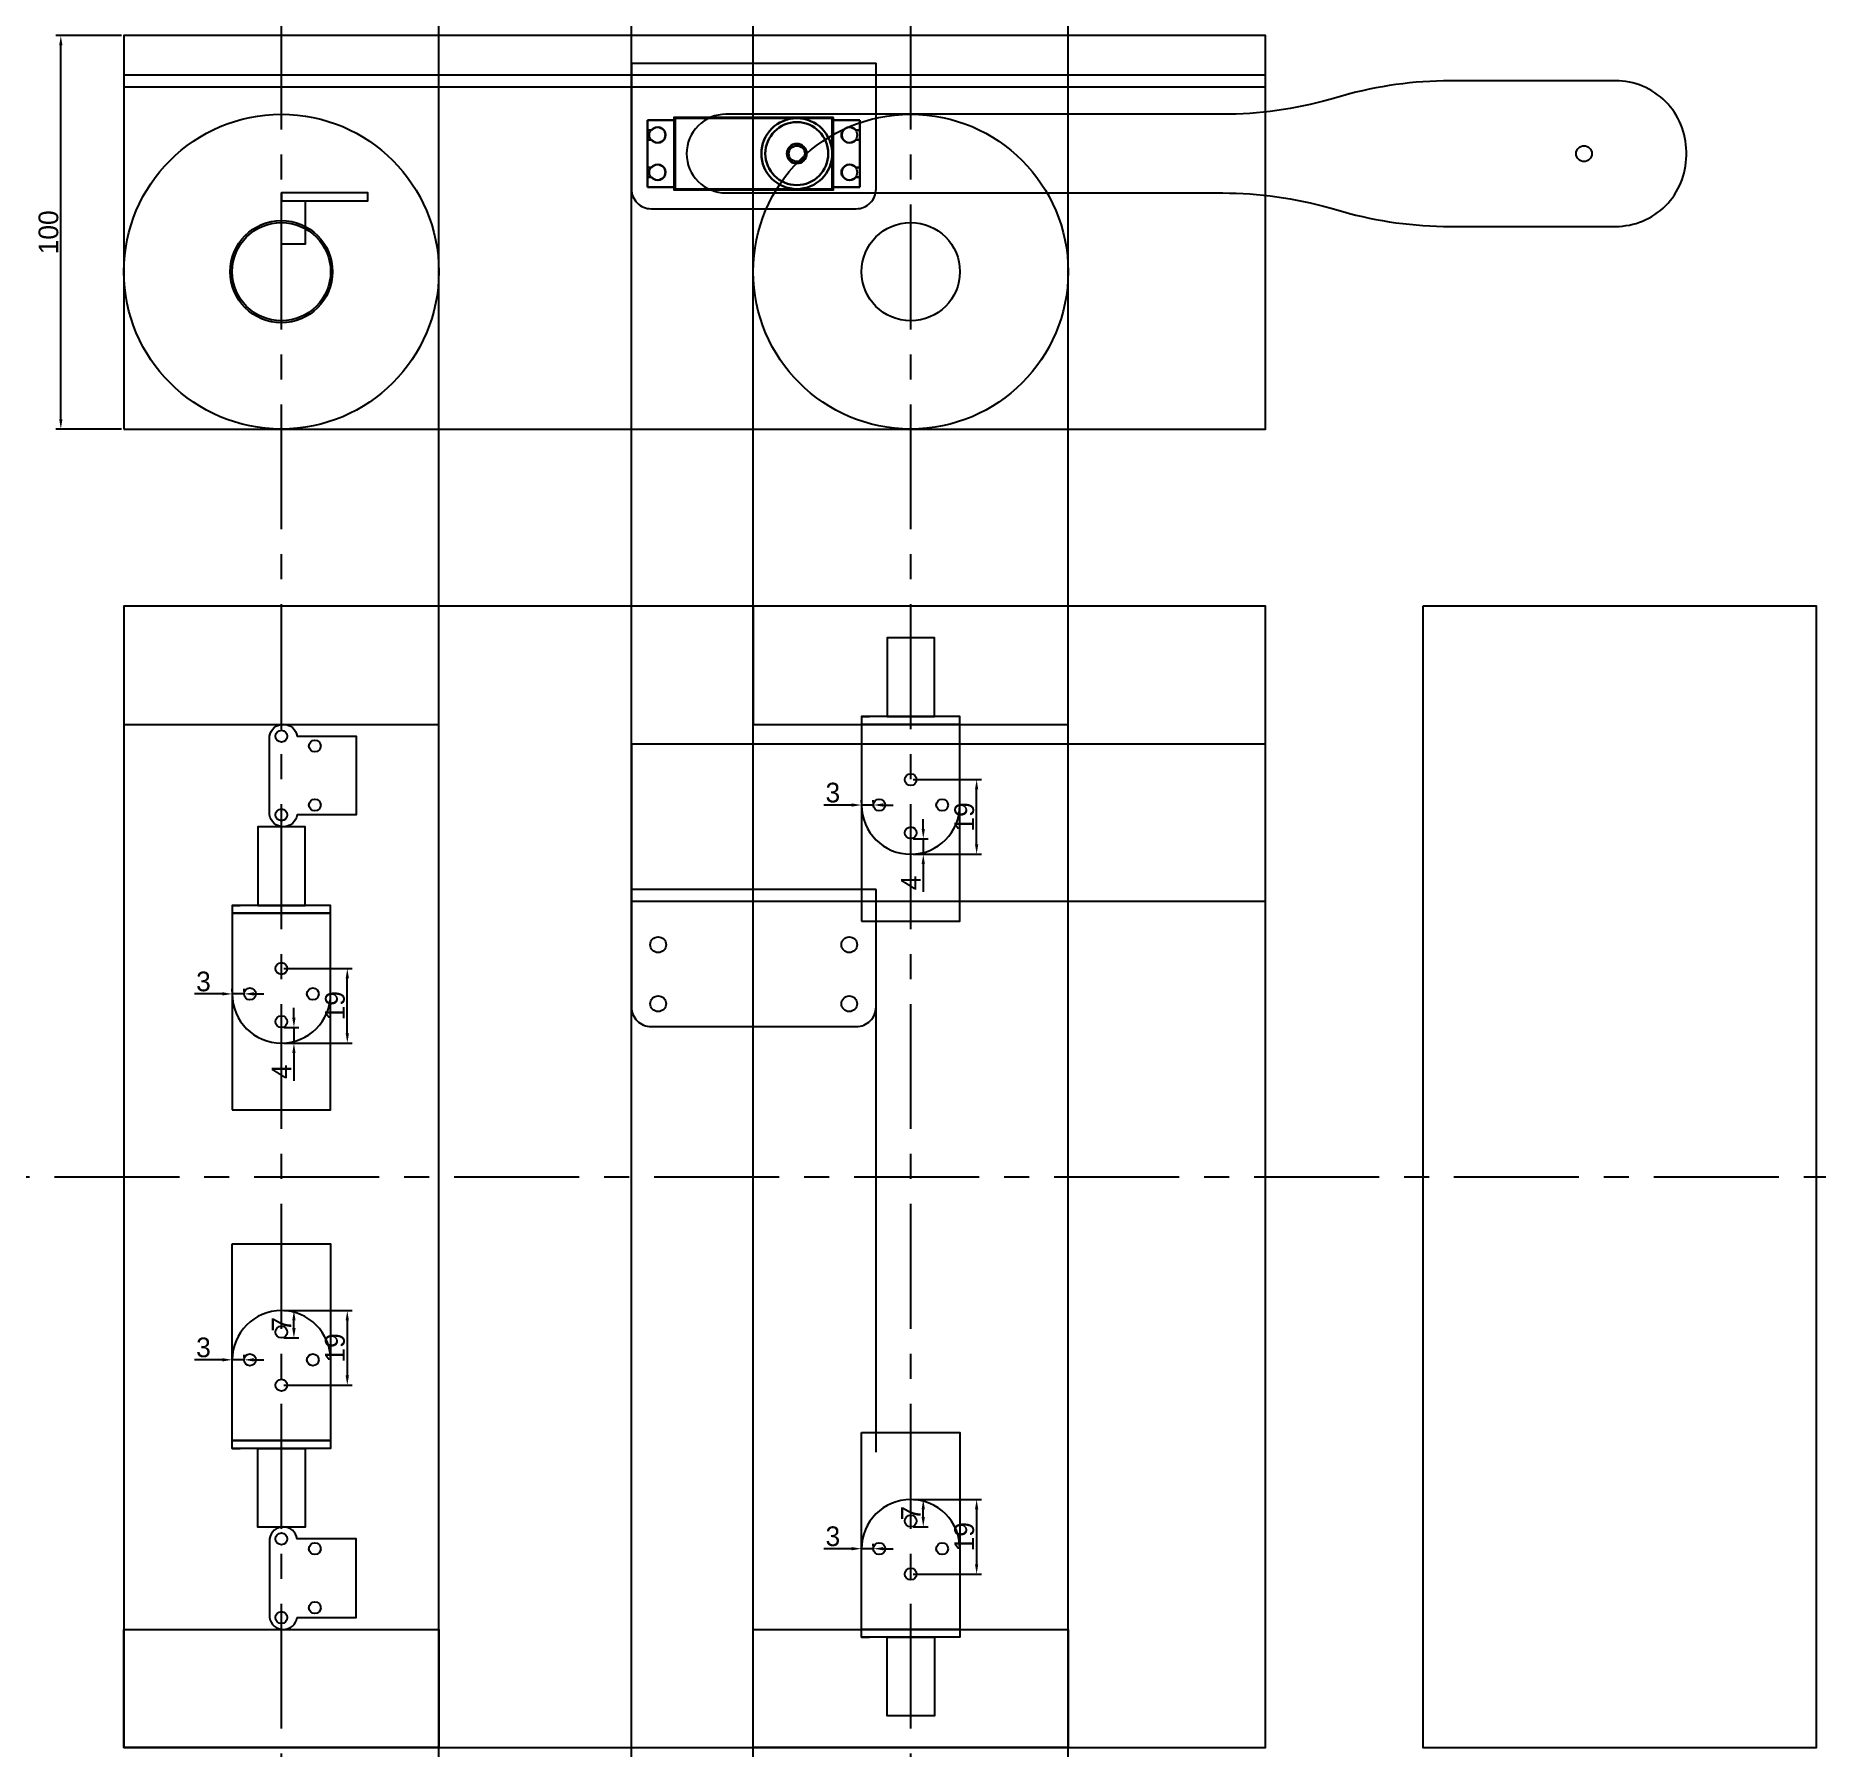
# Model space of a CAD drawing. Header units: millimetres. Extents: x 55 to 507, y 135 to 570.
import ezdxf

# ---------------------------------------------------------------- set-up
doc = ezdxf.new("R2010")
doc.units = ezdxf.units.MM
doc.linetypes.add('CENTER', pattern=[50.8, 31.75, -6.35, 6.35, -6.35])
for name, color, linetype in [('CL', 93, 'CENTER'), ('Encoder', 230, 'Continuous'), ('Hex Nuts', 131, 'Continuous'), ('Motor mount', 221, 'Continuous'), ('Perspex', 201, 'Continuous'), ('Wheel Motor', 231, 'Continuous'), ('Wheels', 9, 'Continuous')]:
    doc.layers.add(name, color=color, linetype=linetype)
doc.layers.add('Servos', color=91, linetype='Continuous', lineweight=30)
doc.dimstyles.new('ISO-25', dxfattribs={"dimtxt": 2.5, "dimasz": 2.5, "dimexe": 1.25, "dimexo": 0.625, "dimtad": 1, "dimtxsty": 'Standard', "dimcen": 2.5, "dimadec": 0, "dimazin": 0, "dimtfac": 1, "dimtmove": 0, "dimatfit": 3, "dimfxl": 1, "dimarcsym": 0})

# ---------------------------------------------------------------- blocks, each defined once
blk = doc.blocks.new('*D2')
at = {"color": 0, "lineweight": -2, "transparency": 16777216}
for p, q in [((76.7, 569.57), (60.04, 569.57)), ((61.29, 472.07), (61.29, 567.07)), ((76.7, 469.57), (60.04, 469.57))]:
    blk.add_line(p, q, dxfattribs=at)
at = {"color": 0, "transparency": 16777216}
for points in [[(60.87, 567.07), (61.71, 567.07), (61.29, 569.57)], [(60.87, 472.07), (61.71, 472.07), (61.29, 469.57)]]:
    blk.add_solid(points, dxfattribs=at)
at = {"layer": 'Defpoints', "color": 0, "transparency": 16777216}
for p in [(61.29, 569.57), (77.33, 569.57), (77.33, 469.57)]:
    blk.add_point(p, dxfattribs=at)
at = {"color": 0, "transparency": 16777216, "insert": (58.17, 519.57), "char_height": 5, "attachment_point": 5, "rotation": 90}
blk.add_mtext('100', dxfattribs=at)
blk = doc.blocks.new('*D5')
at = {"layer": 'Defpoints', "color": 0, "transparency": 16777216}
for p in [(117.33, 317.47), (117.33, 313.52), (120.51, 313.52)]:
    blk.add_point(p, dxfattribs=at)
at = {"layer": 'Motor mount', "color": 0, "lineweight": -2, "transparency": 16777216}
for p, q in [((120.51, 319.97), (120.51, 322.47)), ((117.95, 317.47), (121.76, 317.47)), ((120.51, 317.47), (120.51, 313.52)), ((117.95, 313.52), (121.76, 313.52)), ((120.51, 311.02), (120.51, 303.94))]:
    blk.add_line(p, q, dxfattribs=at)
at = {"layer": 'Motor mount', "color": 0, "transparency": 16777216}
for points in [[(120.09, 319.97), (120.93, 319.97), (120.51, 317.47)], [(120.09, 311.02), (120.93, 311.02), (120.51, 313.52)]]:
    blk.add_solid(points, dxfattribs=at)
at = {"layer": 'Motor mount', "color": 0, "transparency": 16777216, "insert": (117.38, 306.23), "char_height": 5, "attachment_point": 5, "rotation": 90}
blk.add_mtext('4', dxfattribs=at)
blk = doc.blocks.new('*D6')
at = {"layer": 'Defpoints', "color": 0, "transparency": 16777216}
for p in [(104.83, 326.02), (104.83, 326.02), (107.83, 326.02)]:
    blk.add_point(p, dxfattribs=at)
at = {"layer": 'Motor mount', "color": 0, "lineweight": -2, "transparency": 16777216}
for p, q in [((102.33, 326.02), (95.24, 326.02)), ((104.83, 326.65), (104.83, 327.27)), ((107.83, 326.02), (104.83, 326.02)), ((107.83, 326.65), (107.83, 327.27)), ((110.33, 326.02), (112.83, 326.02))]:
    blk.add_line(p, q, dxfattribs=at)
at = {"layer": 'Motor mount', "color": 0, "transparency": 16777216}
for points in [[(102.33, 326.44), (102.33, 325.61), (104.83, 326.02)], [(110.33, 326.44), (110.33, 325.61), (107.83, 326.02)]]:
    blk.add_solid(points, dxfattribs=at)
at = {"layer": 'Motor mount', "color": 0, "transparency": 16777216, "insert": (97.53, 329.15), "char_height": 5, "attachment_point": 5}
blk.add_mtext('3', dxfattribs=at)
blk = doc.blocks.new('*D7')
at = {"layer": 'Defpoints', "color": 0, "transparency": 16777216}
for p in [(117.33, 332.47), (134.07, 332.47), (117.33, 313.52)]:
    blk.add_point(p, dxfattribs=at)
at = {"layer": 'Motor mount', "color": 0, "lineweight": -2, "transparency": 16777216}
for p, q in [((117.95, 332.47), (135.32, 332.47)), ((134.07, 316.02), (134.07, 329.97)), ((117.95, 313.52), (135.32, 313.52))]:
    blk.add_line(p, q, dxfattribs=at)
at = {"layer": 'Motor mount', "color": 0, "transparency": 16777216}
for points in [[(133.65, 329.97), (134.49, 329.97), (134.07, 332.47)], [(133.65, 316.02), (134.49, 316.02), (134.07, 313.52)]]:
    blk.add_solid(points, dxfattribs=at)
at = {"layer": 'Motor mount', "color": 0, "transparency": 16777216, "insert": (130.95, 323), "char_height": 5, "attachment_point": 5, "rotation": 90}
blk.add_mtext('19', dxfattribs=at)
blk = doc.blocks.new('*D9')
at = {"layer": 'Defpoints', "color": 0, "transparency": 16777216}
for p in [(277.22, 365.47), (277.22, 361.52), (280.41, 361.52)]:
    blk.add_point(p, dxfattribs=at)
at = {"layer": 'Motor mount', "color": 0, "lineweight": -2, "transparency": 16777216}
for p, q in [((280.41, 367.97), (280.41, 370.47)), ((277.85, 365.47), (281.66, 365.47)), ((280.41, 365.47), (280.41, 361.52)), ((277.85, 361.52), (281.66, 361.52)), ((280.41, 359.02), (280.41, 351.94))]:
    blk.add_line(p, q, dxfattribs=at)
at = {"layer": 'Motor mount', "color": 0, "transparency": 16777216}
for points in [[(279.99, 367.97), (280.82, 367.97), (280.41, 365.47)], [(279.99, 359.02), (280.82, 359.02), (280.41, 361.52)]]:
    blk.add_solid(points, dxfattribs=at)
at = {"layer": 'Motor mount', "color": 0, "transparency": 16777216, "insert": (277.28, 354.23), "char_height": 5, "attachment_point": 5, "rotation": 90}
blk.add_mtext('4', dxfattribs=at)
blk = doc.blocks.new('*D10')
at = {"layer": 'Defpoints', "color": 0, "transparency": 16777216}
for p in [(264.72, 374.02), (264.72, 374.02), (267.72, 374.02)]:
    blk.add_point(p, dxfattribs=at)
at = {"layer": 'Motor mount', "color": 0, "lineweight": -2, "transparency": 16777216}
for p, q in [((262.22, 374.02), (255.14, 374.02)), ((264.72, 374.65), (264.72, 375.27)), ((267.72, 374.02), (264.72, 374.02)), ((267.72, 374.65), (267.72, 375.27)), ((270.22, 374.02), (272.72, 374.02))]:
    blk.add_line(p, q, dxfattribs=at)
at = {"layer": 'Motor mount', "color": 0, "transparency": 16777216}
for points in [[(262.22, 374.44), (262.22, 373.61), (264.72, 374.02)], [(270.22, 374.44), (270.22, 373.61), (267.72, 374.02)]]:
    blk.add_solid(points, dxfattribs=at)
at = {"layer": 'Motor mount', "color": 0, "transparency": 16777216, "insert": (257.43, 377.15), "char_height": 5, "attachment_point": 5}
blk.add_mtext('3', dxfattribs=at)
blk = doc.blocks.new('*D8')
at = {"layer": 'Defpoints', "color": 0, "transparency": 16777216}
for p in [(277.22, 380.47), (293.97, 380.47), (277.22, 361.52)]:
    blk.add_point(p, dxfattribs=at)
at = {"layer": 'Motor mount', "color": 0, "lineweight": -2, "transparency": 16777216}
for p, q in [((277.85, 380.47), (295.22, 380.47)), ((293.97, 364.02), (293.97, 377.97)), ((277.85, 361.52), (295.22, 361.52))]:
    blk.add_line(p, q, dxfattribs=at)
at = {"layer": 'Motor mount', "color": 0, "transparency": 16777216}
for points in [[(293.55, 377.97), (294.38, 377.97), (293.97, 380.47)], [(293.55, 364.02), (294.38, 364.02), (293.97, 361.52)]]:
    blk.add_solid(points, dxfattribs=at)
at = {"layer": 'Motor mount', "color": 0, "transparency": 16777216, "insert": (290.84, 371), "char_height": 5, "attachment_point": 5, "rotation": 90}
blk.add_mtext('19', dxfattribs=at)
blk = doc.blocks.new('*D15')
at = {"layer": 'Defpoints', "color": 0, "transparency": 16777216}
for p in [(117.33, 245.52), (120.51, 245.52), (117.33, 238.57)]:
    blk.add_point(p, dxfattribs=at)
at = {"layer": 'Motor mount', "color": 0, "lineweight": -2, "transparency": 16777216}
for p, q in [((117.95, 245.52), (121.76, 245.52)), ((120.51, 241.07), (120.51, 243.02)), ((117.95, 238.57), (121.76, 238.57))]:
    blk.add_line(p, q, dxfattribs=at)
at = {"layer": 'Motor mount', "color": 0, "transparency": 16777216}
for points in [[(120.09, 243.02), (120.93, 243.02), (120.51, 245.52)], [(120.09, 241.07), (120.93, 241.07), (120.51, 238.57)]]:
    blk.add_solid(points, dxfattribs=at)
at = {"layer": 'Motor mount', "color": 0, "transparency": 16777216, "insert": (117.38, 242.05), "char_height": 5, "attachment_point": 5, "rotation": 90}
blk.add_mtext('7', dxfattribs=at)
blk = doc.blocks.new('*D16')
at = {"layer": 'Defpoints', "color": 0, "transparency": 16777216}
for p in [(104.83, 233.02), (104.83, 233.02), (107.83, 233.02)]:
    blk.add_point(p, dxfattribs=at)
at = {"layer": 'Motor mount', "color": 0, "lineweight": -2, "transparency": 16777216}
for p, q in [((102.33, 233.02), (95.24, 233.02)), ((104.83, 233.65), (104.83, 234.27)), ((107.83, 233.02), (104.83, 233.02)), ((107.83, 233.65), (107.83, 234.27)), ((110.33, 233.02), (112.83, 233.02))]:
    blk.add_line(p, q, dxfattribs=at)
at = {"layer": 'Motor mount', "color": 0, "transparency": 16777216}
for points in [[(102.33, 233.44), (102.33, 232.61), (104.83, 233.02)], [(110.33, 233.44), (110.33, 232.61), (107.83, 233.02)]]:
    blk.add_solid(points, dxfattribs=at)
at = {"layer": 'Motor mount', "color": 0, "transparency": 16777216, "insert": (97.53, 236.15), "char_height": 5, "attachment_point": 5}
blk.add_mtext('3', dxfattribs=at)
blk = doc.blocks.new('*D11')
at = {"layer": 'Defpoints', "color": 0, "transparency": 16777216}
for p in [(117.33, 245.52), (117.33, 226.57), (134.07, 226.57)]:
    blk.add_point(p, dxfattribs=at)
at = {"layer": 'Motor mount', "color": 0, "lineweight": -2, "transparency": 16777216}
for p, q in [((117.95, 245.52), (135.32, 245.52)), ((134.07, 243.02), (134.07, 229.07)), ((117.95, 226.57), (135.32, 226.57))]:
    blk.add_line(p, q, dxfattribs=at)
at = {"layer": 'Motor mount', "color": 0, "transparency": 16777216}
for points in [[(133.65, 243.02), (134.49, 243.02), (134.07, 245.52)], [(133.65, 229.07), (134.49, 229.07), (134.07, 226.57)]]:
    blk.add_solid(points, dxfattribs=at)
at = {"layer": 'Motor mount', "color": 0, "transparency": 16777216, "insert": (130.95, 236.05), "char_height": 5, "attachment_point": 5, "rotation": 90}
blk.add_mtext('19', dxfattribs=at)
blk = doc.blocks.new('*D12')
at = {"layer": 'Defpoints', "color": 0, "transparency": 16777216}
for p in [(277.22, 197.52), (280.41, 197.52), (277.22, 190.57)]:
    blk.add_point(p, dxfattribs=at)
at = {"layer": 'Motor mount', "color": 0, "lineweight": -2, "transparency": 16777216}
for p, q in [((277.85, 197.52), (281.66, 197.52)), ((280.41, 193.07), (280.41, 195.02)), ((277.85, 190.57), (281.66, 190.57))]:
    blk.add_line(p, q, dxfattribs=at)
at = {"layer": 'Motor mount', "color": 0, "transparency": 16777216}
for points in [[(279.99, 195.02), (280.82, 195.02), (280.41, 197.52)], [(279.99, 193.07), (280.82, 193.07), (280.41, 190.57)]]:
    blk.add_solid(points, dxfattribs=at)
at = {"layer": 'Motor mount', "color": 0, "transparency": 16777216, "insert": (277.28, 194.05), "char_height": 5, "attachment_point": 5, "rotation": 90}
blk.add_mtext('7', dxfattribs=at)
blk = doc.blocks.new('*D13')
at = {"layer": 'Defpoints', "color": 0, "transparency": 16777216}
for p in [(264.72, 185.02), (264.72, 185.02), (267.72, 185.02)]:
    blk.add_point(p, dxfattribs=at)
at = {"layer": 'Motor mount', "color": 0, "lineweight": -2, "transparency": 16777216}
for p, q in [((264.72, 185.65), (264.72, 186.27)), ((267.72, 185.65), (267.72, 186.27)), ((262.22, 185.02), (255.14, 185.02)), ((267.72, 185.02), (264.72, 185.02)), ((270.22, 185.02), (272.72, 185.02))]:
    blk.add_line(p, q, dxfattribs=at)
at = {"layer": 'Motor mount', "color": 0, "transparency": 16777216}
for points in [[(262.22, 185.44), (262.22, 184.61), (264.72, 185.02)], [(270.22, 185.44), (270.22, 184.61), (267.72, 185.02)]]:
    blk.add_solid(points, dxfattribs=at)
at = {"layer": 'Motor mount', "color": 0, "transparency": 16777216, "insert": (257.43, 188.15), "char_height": 5, "attachment_point": 5}
blk.add_mtext('3', dxfattribs=at)
blk = doc.blocks.new('*D14')
at = {"layer": 'Defpoints', "color": 0, "transparency": 16777216}
for p in [(277.22, 197.52), (277.22, 178.57), (293.97, 178.57)]:
    blk.add_point(p, dxfattribs=at)
at = {"layer": 'Motor mount', "color": 0, "lineweight": -2, "transparency": 16777216}
for p, q in [((277.85, 197.52), (295.22, 197.52)), ((293.97, 195.02), (293.97, 181.07)), ((277.85, 178.57), (295.22, 178.57))]:
    blk.add_line(p, q, dxfattribs=at)
at = {"layer": 'Motor mount', "color": 0, "transparency": 16777216}
for points in [[(293.55, 195.02), (294.38, 195.02), (293.97, 197.52)], [(293.55, 181.07), (294.38, 181.07), (293.97, 178.57)]]:
    blk.add_solid(points, dxfattribs=at)
at = {"layer": 'Motor mount', "color": 0, "transparency": 16777216, "insert": (290.84, 188.05), "char_height": 5, "attachment_point": 5, "rotation": 90}
blk.add_mtext('19', dxfattribs=at)

msp = doc.modelspace()

# ---------------------------------------------------------------- linework, layer by layer
for points in [[(77.33, 469.57), (367.33, 469.57), (367.33, 569.57), (77.33, 569.57)], [(77.33, 134.52), (367.33, 134.52), (367.33, 424.52), (77.33, 424.52)], [(407.32, 424.52), (407.32, 134.52), (507.32, 134.52), (507.32, 424.52)]]:
    msp.add_lwpolyline(points, close=True)
at = {"layer": 'CL'}
for p, direction in [((117.33, 509.57), (0, 1)), ((277.22, 509.57), (0, 1)), ((77.33, 279.52), (1, 0))]:
    msp.add_xline(p, direction, dxfattribs=at)
at = {"layer": 'Encoder'}
msp.add_line((117.33, 509.57), (117.33, 529.57), dxfattribs=at)
for points in [[(117.33, 527.57), (139.33, 527.57), (139.33, 529.57), (117.33, 529.57)], [(117.33, 527.57), (123.33, 527.57), (123.33, 516.57), (117.33, 516.57)]]:
    msp.add_lwpolyline(points, close=True, dxfattribs=at)
for points in [[(125.83, 391.52), (136.33, 391.52), (136.33, 371.52), (121.33, 371.52, -0.867295), (114.33, 371.52), (114.33, 391.52, -0.867295), (121.33, 391.52), (136.33, 391.52)], [(125.83, 167.52), (136.33, 167.52), (136.33, 187.52), (121.33, 187.52, 0.867295), (114.33, 187.52), (114.33, 167.52, 0.867295), (121.33, 167.52), (136.33, 167.52)]]:
    msp.add_lwpolyline(points, format="xyb", dxfattribs=at)
for centre, radius in [((117.33, 509.57), 13), ((117.33, 391.52), 1.5), ((125.83, 389.02), 1.5), ((125.83, 374.02), 1.5), ((117.33, 371.52), 1.5), ((117.33, 187.52), 1.5), ((125.83, 185.02), 1.5), ((117.33, 167.52), 1.5), ((125.83, 170.02), 1.5)]:
    msp.add_circle(centre, radius, dxfattribs=at)
at = {"layer": 'Hex Nuts'}
for points in [[(271.22, 396.52), (283.22, 396.52), (283.22, 416.52), (271.22, 416.52)], [(111.33, 348.52), (123.33, 348.52), (123.33, 368.52), (111.33, 368.52)], [(111.33, 210.52), (123.33, 210.52), (123.33, 190.52), (111.33, 190.52)], [(271.22, 162.52), (283.22, 162.52), (283.22, 142.52), (271.22, 142.52)]]:
    msp.add_lwpolyline(points, close=True, dxfattribs=at)
at = {"layer": 'Motor mount'}
for points in [[(289.72, 374.02), (289.72, 396.52), (264.72, 396.52), (264.72, 374.02)], [(129.83, 326.02), (129.83, 348.52), (104.83, 348.52), (104.83, 326.02)], [(129.83, 233.02), (129.83, 210.52), (104.83, 210.52), (104.83, 233.02)], [(289.72, 185.02), (289.72, 162.52), (264.72, 162.52), (264.72, 185.02)]]:
    msp.add_lwpolyline(points, dxfattribs=at)
for points in [[(264.72, 396.52), (266.72, 396.52), (266.72, 396.52), (264.72, 396.52)], [(264.72, 394.52), (289.72, 394.52), (289.72, 396.52), (264.72, 396.52)], [(104.83, 348.52), (106.83, 348.52), (106.83, 348.52), (104.83, 348.52)], [(104.83, 346.52), (129.83, 346.52), (129.83, 348.52), (104.83, 348.52)], [(104.83, 212.52), (129.83, 212.52), (129.83, 210.52), (104.83, 210.52)], [(104.83, 210.52), (106.83, 210.52), (106.83, 210.52), (104.83, 210.52)], [(264.72, 164.52), (289.72, 164.52), (289.72, 162.52), (264.72, 162.52)], [(264.72, 162.52), (266.72, 162.52), (266.72, 162.52), (264.72, 162.52)]]:
    msp.add_lwpolyline(points, close=True, dxfattribs=at)
for centre in [(277.22, 380.47), (269.22, 374.02), (285.22, 374.02), (277.22, 366.97), (117.33, 332.47), (109.33, 326.02), (125.33, 326.02), (117.33, 318.97), (117.33, 240.07), (109.33, 233.02), (125.33, 233.02), (117.33, 226.57), (277.22, 192.07), (269.22, 185.02), (285.22, 185.02), (277.22, 178.57)]:
    msp.add_circle(centre, 1.5, dxfattribs=at)
for centre, start, end in [((277.22, 374.02), 180, 0), ((117.33, 326.02), 180, 0), ((117.33, 233.02), 0, 180), ((277.22, 185.02), 0, 180)]:
    msp.add_arc(centre, 12.5, start, end, dxfattribs=at)
at = {"layer": 'Perspex'}
for p, q in [((206.26, 562.57), (268.4, 562.57)), ((77.33, 559.57), (367.33, 559.57)), ((77.33, 556.57), (367.33, 556.57)), ((367.33, 389.52), (206.26, 389.52)), ((206.26, 389.52), (206.26, 349.52)), ((268.4, 352.52), (206.26, 352.52)), ((367.33, 349.52), (206.26, 349.52)), ((268.4, 209.52), (268.4, 349.52))]:
    msp.add_line(p, q, dxfattribs=at)
msp.add_xline((206.26, 562.57), (0, 1), dxfattribs=at)
for points in [[(206.26, 562.57), (206.26, 558.57), (206.26, 530.57, 0.414214), (211.26, 525.57)], [(211.26, 525.57), (263.4, 525.57, 0.414214), (268.4, 530.57), (268.4, 558.57), (268.4, 562.57)], [(206.26, 352.52), (206.26, 322.72, 0.414214), (211.26, 317.72), (263.4, 317.72)], [(263.4, 317.72, 0.414214), (268.4, 322.72), (268.4, 352.52)]]:
    msp.add_lwpolyline(points, format="xyb", dxfattribs=at)
msp.add_lwpolyline([(220.28, 539.57, 0.414214), (230.28, 529.57), (356.48, 529.57, -0.069134), (383.74, 525.78), (387.01, 524.85, 0.069134), (414.27, 521.07), (456.28, 521.07, 0.414214), (474.28, 539.07), (474.28, 540.07, 0.414214), (456.28, 558.07), (414.27, 558.07, 0.069134), (387.01, 554.28), (383.74, 553.35, -0.069134), (356.48, 549.57), (230.28, 549.57, 0.414214)], format="xyb", close=True, dxfattribs=at)
msp.add_lwpolyline([(257.6, 548.77), (217.06, 548.77), (217.06, 530.37), (257.6, 530.37)], close=True, dxfattribs=at)
for centre in [(212.82, 544.32), (261.6, 544.32), (248.28, 539.57), (448.28, 539.57), (212.82, 534.82), (261.6, 534.82), (213.06, 338.52), (261.6, 338.52), (213.06, 323.52), (261.6, 323.52)]:
    msp.add_circle(centre, 2, dxfattribs=at)
at = {"layer": 'Servos'}
for p, q in [((217.38, 548.07), (210.38, 548.07)), ((210.38, 548.07), (210.38, 531.07)), ((217.38, 548.57), (257.28, 548.57)), ((217.38, 530.57), (217.38, 548.57)), ((257.28, 548.57), (257.28, 530.57)), ((257.28, 548.07), (264.28, 548.07)), ((264.28, 548.07), (264.28, 531.07)), ((210.38, 545.57), (211.38, 545.57)), ((211.38, 543.07), (210.38, 543.07)), ((264.28, 545.57), (263.28, 545.57)), ((263.28, 543.07), (264.28, 543.07)), ((211.38, 536.07), (210.38, 536.07)), ((263.28, 536.07), (264.28, 536.07)), ((210.38, 533.57), (211.38, 533.57)), ((210.38, 531.07), (217.38, 531.07)), ((257.28, 530.57), (217.38, 530.57)), ((264.28, 531.07), (257.28, 531.07)), ((264.28, 533.57), (263.28, 533.57))]:
    msp.add_line(p, q, dxfattribs=at)
for radius in [9, 8, 2.5]:
    msp.add_circle((248.28, 539.57), radius, dxfattribs=at)
for centre, start, end in [((212.94, 544.32), 218.6992, 141.3008), ((261.72, 544.32), 38.6992, 321.3008), ((212.94, 534.82), 218.6992, 141.3008), ((261.72, 534.82), 38.6992, 321.3008)]:
    msp.add_arc(centre, 2, start, end, dxfattribs=at)
at = {"layer": 'Wheel Motor'}
for p, q in [((289.72, 394.52), (264.72, 394.52)), ((129.83, 346.52), (104.83, 346.52)), ((129.83, 212.52), (104.83, 212.52)), ((289.72, 164.52), (264.72, 164.52))]:
    msp.add_line(p, q, dxfattribs=at)
for points in [[(264.72, 344.52), (289.72, 344.52), (289.72, 396.52), (264.72, 396.52)], [(104.83, 296.52), (129.83, 296.52), (129.83, 348.52), (104.83, 348.52)], [(104.83, 262.52), (129.83, 262.52), (129.83, 210.52), (104.83, 210.52)], [(264.72, 214.52), (289.72, 214.52), (289.72, 162.52), (264.72, 162.52)]]:
    msp.add_lwpolyline(points, close=True, dxfattribs=at)
for centre in [(117.33, 509.57), (277.22, 509.57)]:
    msp.add_circle(centre, 12.5, dxfattribs=at)
at = {"layer": 'Wheels'}
for p in [(157.33, 509.57), (237.22, 509.57), (317.22, 509.57)]:
    msp.add_xline(p, (0, 1), dxfattribs=at)
for points in [[(77.33, 394.52), (157.33, 394.52), (157.33, 424.52), (77.33, 424.52)], [(237.22, 394.52), (317.22, 394.52), (317.22, 424.52), (237.22, 424.52)], [(77.33, 164.52), (157.33, 164.52), (157.33, 134.52), (77.33, 134.52)], [(237.22, 164.52), (317.22, 164.52), (317.22, 134.52), (237.22, 134.52)]]:
    msp.add_lwpolyline(points, close=True, dxfattribs=at)
for centre in [(117.33, 509.57), (277.22, 509.57)]:
    msp.add_circle(centre, 40, dxfattribs=at)

# ---------------------------------------------------------------- dimensions: what is measured, and where the dimension line sits
dim = msp.add_linear_dim(base=(61.29, 569.57), p1=(77.33, 469.57), p2=(77.33, 569.57), angle=90, dimstyle='ISO-25', override={"dimtxt": 5, "dimdec": 1, "dimtdec": 1, "dimfrac": 2})
dim.commit()
dim.dimension.update_dxf_attribs({"geometry": '*D2', "text_midpoint": (58.17, 519.57)})
at = {"layer": 'Motor mount'}
for base, p1, p2, picture, middle in [((264.72, 374.02), (267.72, 374.02), (264.72, 374.02), '*D10', (257.43, 377.15)), ((104.83, 326.02), (107.83, 326.02), (104.83, 326.02), '*D6', (97.53, 329.15)), ((104.83, 233.02), (107.83, 233.02), (104.83, 233.02), '*D16', (97.53, 236.15)), ((264.72, 185.02), (267.72, 185.02), (264.72, 185.02), '*D13', (257.43, 188.15))]:
    dim = msp.add_linear_dim(base=base, p1=p1, p2=p2, dimstyle='ISO-25', override={"dimtxt": 5, "dimdec": 1, "dimtdec": 1, "dimfrac": 2}, dxfattribs=at)
    dim.commit()
    dim.dimension.update_dxf_attribs({"geometry": picture, "text_midpoint": middle})
for base, p1, p2, angle, picture, middle in [((293.96612757, 380.47399017), (277.22198026, 361.52399017), (277.22198026, 380.47399017), 90, '*D8', (290.84112757, 370.99899017)), ((280.40514547, 361.52399017), (277.22198026, 365.47399017), (277.22198026, 361.52399017), 90, '*D9', (277.28014547, 354.2323235)), ((134.07012834, 332.47399017), (117.32598103, 313.52399017), (117.32598103, 332.47399017), 90, '*D7', (130.94512834, 322.99899017)), ((120.50914624, 313.52399017), (117.32598103, 317.47399017), (117.32598103, 313.52399017), 90, '*D5', (117.38414624, 306.2323235)), ((120.50914624, 245.52399017), (117.32598103, 238.57399017), (117.32598103, 245.52399017), 270, '*D15', (117.38414624, 242.04899017)), ((134.07012834, 226.57399017), (117.32598103, 245.52399017), (117.32598103, 226.57399017), 270, '*D11', (130.94512834, 236.04899017)), ((280.40514547, 197.52399017), (277.22198026, 190.57399017), (277.22198026, 197.52399017), 270, '*D12', (277.28014547, 194.04899017)), ((293.96612757, 178.57399017), (277.22198026, 197.52399017), (277.22198026, 178.57399017), 270, '*D14', (290.84112757, 188.04899017))]:
    dim = msp.add_linear_dim(base=base, p1=p1, p2=p2, angle=angle, dimstyle='ISO-25', override={"dimtxt": 5, "dimdec": 1, "dimtdec": 1, "dimfrac": 2}, dxfattribs=at)
    dim.commit()
    dim.dimension.update_dxf_attribs({"geometry": picture, "text_midpoint": middle})

doc.saveas('drawing.dxf')
